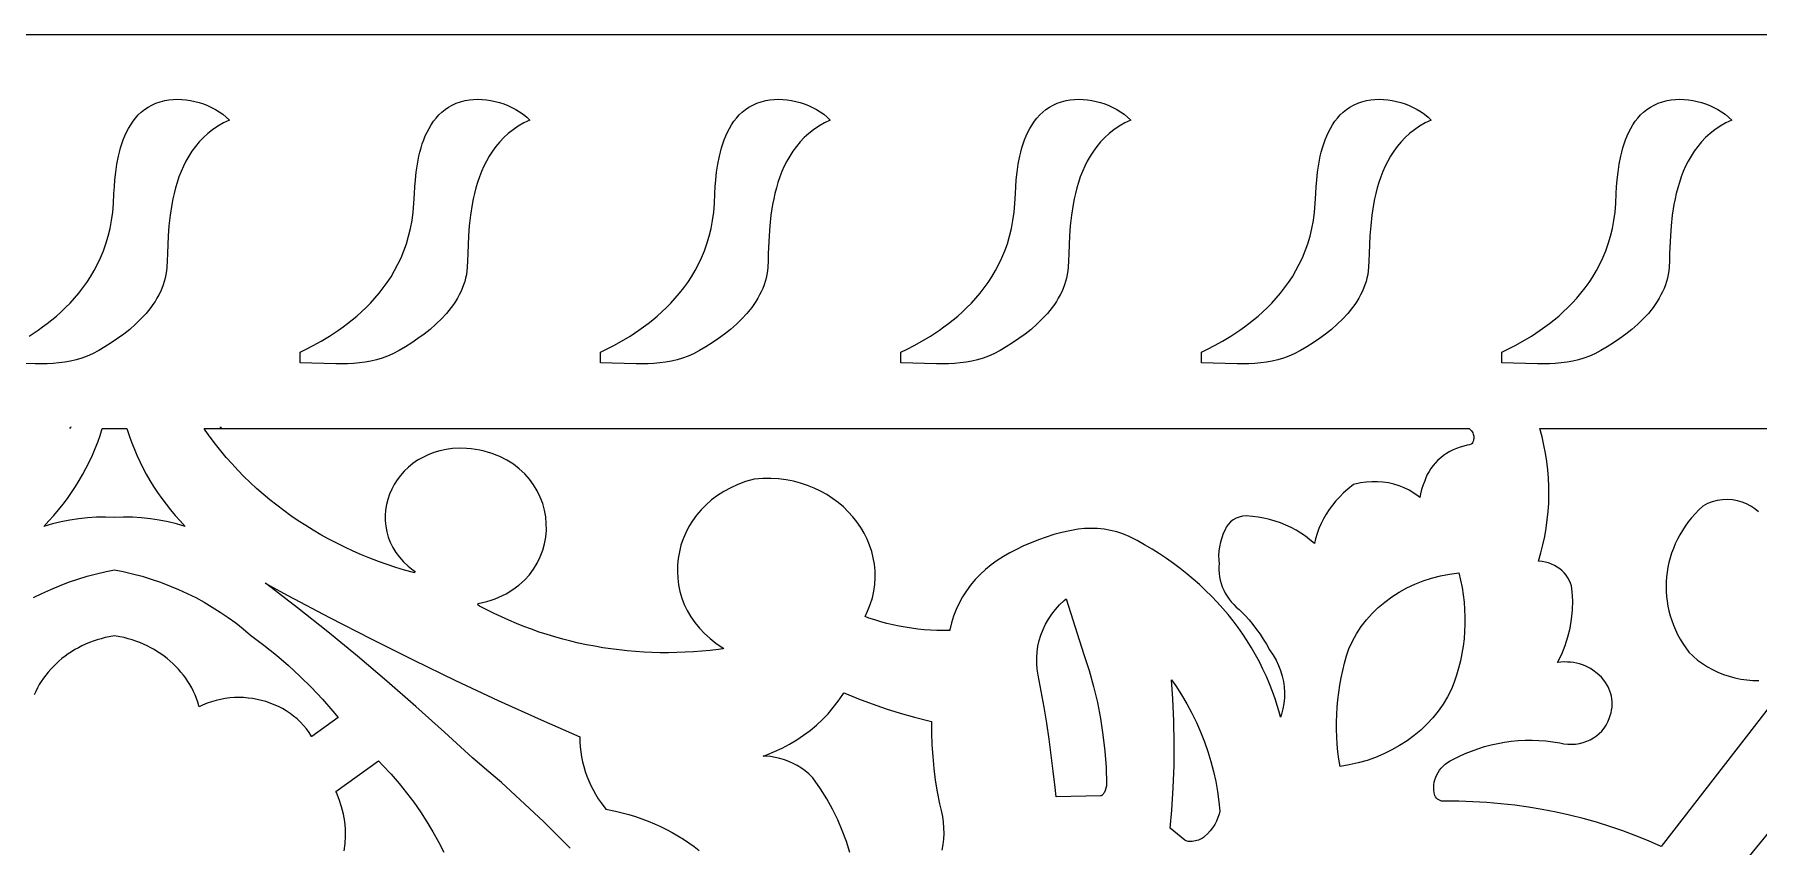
# Model space of a CAD drawing. Extents: x -250 to 250, y -50 to 50.
# Drawn here: x -4.5 to 93.1, y 4 to 50 of the extents above; entities that cross this region are included whole.
import ezdxf

# ---------------------------------------------------------------- set-up
doc = ezdxf.new("R2010")
doc.units = 0
doc.header["$MEASUREMENT"] = 0
doc.layers.add('BITMAP_LAYER', color=18, linetype='CONTINUOUS')
doc.layers.add('LAYER_1', color=18, linetype='CONTINUOUS')

msp = doc.modelspace()

# ---------------------------------------------------------------- linework, layer by layer
at = {"layer": 'BITMAP_LAYER'}
msp.add_lwpolyline([(-4.836, 32.921), (-4.331, 33.253), (-4.073, 33.436), (-3.813, 33.631), (-3.551, 33.837), (-3.29, 34.056), (-3.03, 34.288), (-2.772, 34.532), (-2.519, 34.79), (-2.271, 35.061), (-2.03, 35.346), (-1.796, 35.645), (-1.571, 35.958), (-1.357, 36.285), (-1.154, 36.628), (-0.964, 36.985), (-0.788, 37.358), (-0.627, 37.747), (-0.483, 38.152), (-0.357, 38.573), (-0.25, 39.011), (-0.164, 39.465), (-0.099, 39.937), (-0.058, 40.426), (-0.03, 41.001), (-0.009, 41.365), (0.023, 41.767), (0.07, 42.198), (0.136, 42.649), (0.226, 43.111), (0.282, 43.344), (0.345, 43.575), (0.416, 43.805), (0.496, 44.032), (0.585, 44.255), (0.684, 44.472), (0.794, 44.683), (0.915, 44.887), (1.047, 45.082), (1.191, 45.267), (1.347, 45.441), (1.517, 45.602), (1.701, 45.751), (1.899, 45.885), (2.112, 46.004), (2.34, 46.106), (2.584, 46.19), (2.845, 46.255), (3.08, 46.295), (3.321, 46.319), (3.564, 46.328), (3.809, 46.322), (4.056, 46.3), (4.302, 46.264), (4.547, 46.214), (4.789, 46.15), (5.028, 46.071), (5.263, 45.979), (5.491, 45.873), (5.712, 45.754), (5.925, 45.623), (6.129, 45.478), (6.323, 45.321), (6.505, 45.152), (6.165, 44.988), (5.848, 44.805), (5.554, 44.605), (5.281, 44.389), (5.028, 44.159), (4.795, 43.915), (4.581, 43.658), (4.385, 43.391), (4.206, 43.114), (4.044, 42.828), (3.897, 42.535), (3.765, 42.235), (3.647, 41.931), (3.542, 41.623), (3.449, 41.312), (3.368, 41), (3.298, 40.688), (3.237, 40.377), (3.142, 39.764), (3.076, 39.169), (3.034, 38.604), (2.991, 37.599), (2.977, 37.178), (2.961, 36.826), (2.941, 36.617), (2.91, 36.412), (2.867, 36.21), (2.814, 36.011), (2.75, 35.815), (2.676, 35.622), (2.594, 35.433), (2.502, 35.248), (2.401, 35.066), (2.292, 34.887), (2.176, 34.712), (2.053, 34.54), (1.786, 34.208), (1.496, 33.891), (1.185, 33.589), (0.859, 33.302), (0.519, 33.031), (0.17, 32.776), (-0.185, 32.538), (-0.542, 32.316), (-0.897, 32.112), (-1.248, 31.925), (-1.55, 31.784), (-1.859, 31.668), (-2.174, 31.573), (-2.494, 31.499), (-2.819, 31.442), (-3.148, 31.401), (-3.48, 31.375), (-3.814, 31.359), (-4.489, 31.356), (-5.165, 31.373)], dxfattribs=at)
for points in [[(10.505, 32.005), (10.85, 32.177), (11.25, 32.385), (11.695, 32.632), (12.174, 32.921), (12.678, 33.253), (12.937, 33.436), (13.197, 33.631), (13.459, 33.837), (13.72, 34.056), (13.98, 34.288), (14.237, 34.532), (14.491, 34.79), (14.739, 35.061), (14.98, 35.346), (15.214, 35.645), (15.439, 35.958), (15.653, 36.285), (15.856, 36.628), (16.046, 36.985), (16.222, 37.358), (16.383, 37.747), (16.526, 38.152), (16.652, 38.573), (16.759, 39.011), (16.846, 39.465), (16.91, 39.937), (16.952, 40.426), (16.98, 41.001), (17.001, 41.365), (17.033, 41.767), (17.08, 42.198), (17.146, 42.649), (17.236, 43.111), (17.291, 43.344), (17.354, 43.575), (17.426, 43.805), (17.506, 44.032), (17.595, 44.255), (17.694, 44.472), (17.804, 44.683), (17.924, 44.887), (18.056, 45.082), (18.2, 45.267), (18.357, 45.441), (18.527, 45.602), (18.711, 45.751), (18.909, 45.885), (19.122, 46.004), (19.35, 46.106), (19.594, 46.19), (19.854, 46.255), (20.09, 46.295), (20.33, 46.319), (20.574, 46.328), (20.819, 46.322), (21.066, 46.3), (21.312, 46.264), (21.557, 46.214), (21.799, 46.15), (22.038, 46.071), (22.272, 45.979), (22.501, 45.873), (22.722, 45.754), (22.935, 45.623), (23.139, 45.478), (23.333, 45.321), (23.515, 45.152), (23.175, 44.988), (22.858, 44.805), (22.564, 44.605), (22.29, 44.389), (22.038, 44.159), (21.805, 43.915), (21.591, 43.658), (21.395, 43.391), (21.216, 43.114), (21.053, 42.828), (20.907, 42.535), (20.775, 42.235), (20.657, 41.931), (20.552, 41.623), (20.459, 41.312), (20.378, 41), (20.307, 40.688), (20.247, 40.377), (20.152, 39.764), (20.086, 39.169), (20.043, 38.604), (20.001, 37.599), (19.987, 37.178), (19.97, 36.826), (19.951, 36.617), (19.919, 36.412), (19.877, 36.21), (19.823, 36.011), (19.76, 35.815), (19.686, 35.622), (19.603, 35.433), (19.511, 35.248), (19.411, 35.066), (19.302, 34.887), (19.186, 34.712), (19.063, 34.54), (18.796, 34.208), (18.505, 33.891), (18.195, 33.589), (17.868, 33.302), (17.529, 33.031), (17.18, 32.776), (16.825, 32.538), (16.468, 32.316), (16.113, 32.112), (15.762, 31.925), (15.46, 31.784), (15.15, 31.668), (14.836, 31.573), (14.515, 31.499), (14.191, 31.442), (13.862, 31.401), (13.53, 31.375), (13.195, 31.359), (12.521, 31.356), (11.844, 31.373), (11.171, 31.396), (10.505, 31.408)], [(27.515, 32.005), (27.86, 32.177), (28.26, 32.385), (28.704, 32.632), (29.184, 32.921), (29.688, 33.253), (29.946, 33.436), (30.207, 33.631), (30.468, 33.837), (30.73, 34.056), (30.99, 34.288), (31.247, 34.532), (31.5, 34.79), (31.749, 35.061), (31.99, 35.346), (32.224, 35.645), (32.449, 35.958), (32.663, 36.285), (32.866, 36.628), (33.056, 36.985), (33.232, 37.358), (33.392, 37.747), (33.536, 38.152), (33.662, 38.573), (33.769, 39.011), (33.856, 39.465), (33.92, 39.937), (33.962, 40.426), (33.99, 41.001), (34.011, 41.365), (34.043, 41.767), (34.089, 42.198), (34.156, 42.649), (34.246, 43.111), (34.301, 43.344), (34.364, 43.575), (34.436, 43.805), (34.516, 44.032), (34.605, 44.255), (34.704, 44.472), (34.814, 44.683), (34.934, 44.887), (35.066, 45.082), (35.21, 45.267), (35.367, 45.441), (35.537, 45.602), (35.721, 45.751), (35.919, 45.885), (36.131, 46.004), (36.36, 46.106), (36.604, 46.19), (36.864, 46.255), (37.1, 46.295), (37.34, 46.319), (37.583, 46.328), (37.829, 46.322), (38.075, 46.3), (38.322, 46.264), (38.566, 46.214), (38.809, 46.15), (39.048, 46.071), (39.282, 45.979), (39.51, 45.873), (39.732, 45.754), (39.945, 45.623), (40.149, 45.478), (40.342, 45.321), (40.524, 45.152), (40.185, 44.988), (39.868, 44.805), (39.573, 44.605), (39.3, 44.389), (39.048, 44.159), (38.815, 43.915), (38.6, 43.658), (38.404, 43.391), (38.226, 43.114), (38.063, 42.828), (37.916, 42.535), (37.784, 42.235), (37.666, 41.931), (37.561, 41.623), (37.469, 41.312), (37.388, 41), (37.317, 40.688), (37.257, 40.377), (37.161, 39.764), (37.096, 39.169), (37.053, 38.604), (37.01, 37.599), (36.997, 37.178), (36.98, 36.826), (36.961, 36.617), (36.929, 36.412), (36.887, 36.21), (36.833, 36.011), (36.77, 35.815), (36.696, 35.622), (36.613, 35.433), (36.521, 35.248), (36.421, 35.066), (36.312, 34.887), (36.196, 34.712), (36.072, 34.54), (35.805, 34.208), (35.515, 33.891), (35.205, 33.589), (34.878, 33.302), (34.539, 33.031), (34.19, 32.776), (33.835, 32.538), (33.478, 32.316), (33.122, 32.112), (32.772, 31.925), (32.469, 31.784), (32.16, 31.668), (31.845, 31.573), (31.525, 31.499), (31.2, 31.442), (30.872, 31.401), (30.54, 31.375), (30.205, 31.359), (29.531, 31.356), (28.854, 31.373), (28.18, 31.396), (27.515, 31.408)], [(44.524, 32.005), (44.869, 32.177), (45.269, 32.385), (45.714, 32.632), (46.194, 32.921), (46.698, 33.253), (46.956, 33.436), (47.217, 33.631), (47.478, 33.837), (47.74, 34.056), (48, 34.288), (48.257, 34.532), (48.51, 34.79), (48.758, 35.061), (49, 35.346), (49.234, 35.645), (49.458, 35.958), (49.673, 36.285), (49.876, 36.628), (50.066, 36.985), (50.242, 37.358), (50.402, 37.747), (50.546, 38.152), (50.672, 38.573), (50.779, 39.011), (50.865, 39.465), (50.93, 39.937), (50.972, 40.426), (51, 41.001), (51.021, 41.365), (51.052, 41.767), (51.099, 42.198), (51.165, 42.649), (51.256, 43.111), (51.311, 43.344), (51.374, 43.575), (51.445, 43.805), (51.525, 44.032), (51.615, 44.255), (51.714, 44.472), (51.823, 44.683), (51.944, 44.887), (52.076, 45.082), (52.22, 45.267), (52.377, 45.441), (52.547, 45.602), (52.73, 45.751), (52.928, 45.885), (53.141, 46.004), (53.369, 46.106), (53.613, 46.19), (53.874, 46.255), (54.11, 46.295), (54.35, 46.319), (54.593, 46.328), (54.839, 46.322), (55.085, 46.3), (55.331, 46.264), (55.576, 46.214), (55.819, 46.15), (56.058, 46.071), (56.292, 45.979), (56.52, 45.873), (56.742, 45.754), (56.955, 45.623), (57.159, 45.478), (57.352, 45.321), (57.534, 45.152), (57.195, 44.988), (56.878, 44.805), (56.583, 44.605), (56.31, 44.389), (56.057, 44.159), (55.824, 43.915), (55.61, 43.658), (55.414, 43.391), (55.235, 43.114), (55.073, 42.828), (54.926, 42.535), (54.794, 42.235), (54.676, 41.931), (54.571, 41.623), (54.479, 41.312), (54.397, 41), (54.327, 40.688), (54.266, 40.377), (54.171, 39.764), (54.106, 39.169), (54.063, 38.604), (54.02, 37.599), (54.007, 37.178), (53.99, 36.826), (53.97, 36.617), (53.939, 36.412), (53.896, 36.21), (53.843, 36.011), (53.779, 35.815), (53.706, 35.622), (53.623, 35.433), (53.531, 35.248), (53.43, 35.066), (53.322, 34.887), (53.206, 34.712), (53.082, 34.54), (52.815, 34.208), (52.525, 33.891), (52.215, 33.589), (51.888, 33.302), (51.548, 33.031), (51.199, 32.776), (50.845, 32.538), (50.488, 32.316), (50.132, 32.112), (49.782, 31.925), (49.479, 31.784), (49.17, 31.668), (48.855, 31.573), (48.535, 31.499), (48.21, 31.442), (47.881, 31.401), (47.549, 31.375), (47.215, 31.359), (46.541, 31.356), (45.864, 31.373), (45.19, 31.396), (44.524, 31.408)], [(61.534, 32.005), (61.879, 32.177), (62.279, 32.385), (62.724, 32.632), (63.204, 32.921), (63.708, 33.253), (63.966, 33.436), (64.226, 33.631), (64.488, 33.837), (64.749, 34.056), (65.009, 34.288), (65.267, 34.532), (65.52, 34.79), (65.768, 35.061), (66.01, 35.346), (66.243, 35.645), (66.468, 35.958), (66.683, 36.285), (66.885, 36.628), (67.075, 36.985), (67.251, 37.358), (67.412, 37.747), (67.556, 38.152), (67.682, 38.573), (67.789, 39.011), (67.875, 39.465), (67.94, 39.937), (67.982, 40.426), (68.009, 41.001), (68.031, 41.365), (68.062, 41.767), (68.109, 42.198), (68.175, 42.649), (68.265, 43.111), (68.321, 43.344), (68.384, 43.575), (68.455, 43.805), (68.535, 44.032), (68.624, 44.255), (68.724, 44.472), (68.833, 44.683), (68.954, 44.887), (69.086, 45.082), (69.23, 45.267), (69.387, 45.441), (69.557, 45.602), (69.74, 45.751), (69.938, 45.885), (70.151, 46.004), (70.379, 46.106), (70.623, 46.19), (70.884, 46.255), (71.12, 46.295), (71.36, 46.319), (71.603, 46.328), (71.848, 46.322), (72.095, 46.3), (72.341, 46.264), (72.586, 46.214), (72.829, 46.15), (73.067, 46.071), (73.302, 45.979), (73.53, 45.873), (73.751, 45.754), (73.965, 45.623), (74.169, 45.478), (74.362, 45.321), (74.544, 45.152), (74.204, 44.988), (73.888, 44.805), (73.593, 44.605), (73.32, 44.389), (73.067, 44.159), (72.834, 43.915), (72.62, 43.658), (72.424, 43.391), (72.245, 43.114), (72.083, 42.828), (71.936, 42.535), (71.804, 42.235), (71.686, 41.931), (71.581, 41.623), (71.488, 41.312), (71.407, 41), (71.337, 40.688), (71.276, 40.377), (71.181, 39.764), (71.115, 39.169), (71.073, 38.604), (71.03, 37.599), (71.017, 37.178), (71, 36.826), (70.98, 36.617), (70.949, 36.412), (70.906, 36.21), (70.853, 36.011), (70.789, 35.815), (70.716, 35.622), (70.633, 35.433), (70.541, 35.248), (70.44, 35.066), (70.332, 34.887), (70.215, 34.712), (70.092, 34.54), (69.825, 34.208), (69.535, 33.891), (69.224, 33.589), (68.898, 33.302), (68.558, 33.031), (68.209, 32.776), (67.854, 32.538), (67.498, 32.316), (67.142, 32.112), (66.791, 31.925), (66.489, 31.784), (66.18, 31.668), (65.865, 31.573), (65.545, 31.499), (65.22, 31.442), (64.891, 31.401), (64.559, 31.375), (64.225, 31.359), (63.55, 31.356), (62.874, 31.373), (62.2, 31.396), (61.534, 31.408)], [(78.544, 32.005), (78.889, 32.177), (79.289, 32.385), (79.734, 32.632), (80.213, 32.921), (80.718, 33.253), (80.976, 33.436), (81.236, 33.631), (81.498, 33.837), (81.759, 34.056), (82.019, 34.288), (82.277, 34.532), (82.53, 34.79), (82.778, 35.061), (83.019, 35.346), (83.253, 35.645), (83.478, 35.958), (83.692, 36.285), (83.895, 36.628), (84.085, 36.985), (84.261, 37.358), (84.422, 37.747), (84.566, 38.152), (84.692, 38.573), (84.799, 39.011), (84.885, 39.465), (84.95, 39.937), (84.991, 40.426), (85.019, 41.001), (85.04, 41.365), (85.072, 41.767), (85.119, 42.198), (85.185, 42.649), (85.275, 43.111), (85.331, 43.344), (85.394, 43.575), (85.465, 43.805), (85.545, 44.032), (85.634, 44.255), (85.733, 44.472), (85.843, 44.683), (85.963, 44.887), (86.096, 45.082), (86.24, 45.267), (86.396, 45.441), (86.566, 45.602), (86.75, 45.751), (86.948, 45.885), (87.161, 46.004), (87.389, 46.106), (87.633, 46.19), (87.894, 46.255), (88.129, 46.295), (88.369, 46.319), (88.613, 46.328), (88.858, 46.322), (89.105, 46.3), (89.351, 46.264), (89.596, 46.214), (89.838, 46.15), (90.077, 46.071), (90.311, 45.979), (90.54, 45.873), (90.761, 45.754), (90.974, 45.623), (91.178, 45.478), (91.372, 45.321), (91.554, 45.152), (91.214, 44.988), (90.897, 44.805), (90.603, 44.605), (90.33, 44.389), (90.077, 44.159), (89.844, 43.915), (89.63, 43.658), (89.434, 43.391), (89.255, 43.114), (89.093, 42.828), (88.946, 42.535), (88.814, 42.235), (88.696, 41.931), (88.591, 41.623), (88.498, 41.312), (88.417, 41), (88.347, 40.688), (88.286, 40.377), (88.191, 39.764), (88.125, 39.169), (88.083, 38.604), (88.04, 37.599), (88.026, 37.178), (88.01, 36.826), (87.99, 36.617), (87.959, 36.412), (87.916, 36.21), (87.863, 36.011), (87.799, 35.815), (87.725, 35.622), (87.642, 35.433), (87.551, 35.248), (87.45, 35.066), (87.341, 34.887), (87.225, 34.712), (87.102, 34.54), (86.835, 34.208), (86.545, 33.891), (86.234, 33.589), (85.907, 33.302), (85.568, 33.031), (85.219, 32.776), (84.864, 32.538), (84.507, 32.316), (84.152, 32.112), (83.801, 31.925), (83.499, 31.784), (83.19, 31.668), (82.875, 31.573), (82.555, 31.499), (82.23, 31.442), (81.901, 31.401), (81.569, 31.375), (81.234, 31.359), (80.56, 31.356), (79.883, 31.373), (79.21, 31.396), (78.544, 31.408)]]:
    msp.add_lwpolyline(points, close=True, dxfattribs=at)
at = {"layer": 'LAYER_1'}
for points in [[(250, -50), (-250, -50), (-250, 50), (250, 50)], [(0.702, 27.68), (0.824, 27.299), (0.957, 26.922), (1.103, 26.549), (1.26, 26.179), (1.428, 25.814), (1.608, 25.454), (1.799, 25.099), (2.001, 24.748), (2.214, 24.403), (2.438, 24.063), (2.672, 23.729), (2.918, 23.4), (3.173, 23.077), (3.439, 22.761), (3.716, 22.451), (4.002, 22.148), (3.518, 22.29), (3.028, 22.41), (2.533, 22.507), (2.033, 22.582), (1.529, 22.635), (1.023, 22.665), (0.516, 22.673), (0.003, 22.658), (-0.511, 22.673), (-1.018, 22.665), (-1.524, 22.635), (-2.028, 22.582), (-2.528, 22.507), (-3.023, 22.41), (-3.513, 22.29), (-3.997, 22.148), (-3.711, 22.451), (-3.434, 22.761), (-3.168, 23.077), (-2.913, 23.4), (-2.667, 23.729), (-2.433, 24.063), (-2.209, 24.403), (-1.996, 24.748), (-1.794, 25.099), (-1.603, 25.454), (-1.423, 25.814), (-1.255, 26.179), (-1.098, 26.549), (-0.952, 26.922), (-0.819, 27.299), (-0.697, 27.68), (0.003, 27.681)], [(-2.474, 27.77), (-2.486, 27.737), (-2.509, 27.699), (-2.522, 27.686), (-2.535, 27.682), (-2.478, 27.771), (-2.473, 27.776)], [(76.726, 27.653), (76.777, 27.602), (76.821, 27.548), (76.859, 27.492), (76.89, 27.434), (76.915, 27.374), (76.934, 27.313), (76.946, 27.252), (76.951, 27.19), (76.95, 27.129), (76.942, 27.067), (76.928, 27.005), (76.906, 26.942), (76.877, 26.88), (76.844, 26.826), (76.843, 26.825), (76.828, 26.816), (76.805, 26.805), (76.705, 26.771), (76.579, 26.743), (76.38, 26.697), (76.173, 26.635), (75.972, 26.562), (75.778, 26.478), (75.591, 26.382), (75.412, 26.275), (75.241, 26.158), (75.079, 26.031), (74.926, 25.894), (74.783, 25.748), (74.651, 25.593), (74.529, 25.43), (74.42, 25.258), (74.322, 25.079), (74.238, 24.892), (74.175, 24.722), (74.081, 24.495), (73.996, 24.242), (73.928, 23.985), (73.889, 23.778), (73.801, 23.853), (73.55, 24.031), (73.286, 24.189), (73.01, 24.326), (72.722, 24.441), (72.426, 24.534), (72.122, 24.605), (71.811, 24.653), (71.496, 24.677), (71.177, 24.677), (70.857, 24.653), (70.537, 24.603), (70.144, 24.51), (69.826, 24.258), (69.586, 24.046), (69.36, 23.824), (69.148, 23.591), (68.949, 23.35), (68.766, 23.099), (68.597, 22.841), (68.444, 22.574), (68.306, 22.301), (68.185, 22.021), (68.08, 21.735), (67.991, 21.444), (67.926, 21.174), (67.679, 21.388), (67.428, 21.583), (67.165, 21.764), (66.892, 21.93), (66.609, 22.082), (66.317, 22.219), (66.017, 22.341), (65.709, 22.447), (65.394, 22.537), (65.074, 22.612), (64.747, 22.67), (64.416, 22.711), (64.06, 22.736), (63.862, 22.72), (63.673, 22.676), (63.494, 22.608), (63.329, 22.515), (63.179, 22.398), (63.047, 22.26), (62.939, 22.1), (62.872, 21.954), (62.77, 21.734), (62.68, 21.492), (62.609, 21.246), (62.556, 20.996), (62.523, 20.743), (62.509, 20.488), (62.514, 20.232), (62.534, 20.029), (62.522, 19.88), (62.521, 19.68), (62.533, 19.482), (62.56, 19.286), (62.599, 19.093), (62.652, 18.903), (62.717, 18.717), (62.795, 18.536), (62.884, 18.359), (62.986, 18.188), (63.099, 18.023), (63.224, 17.864), (63.359, 17.713), (63.505, 17.569), (63.661, 17.433), (63.79, 17.334), (64.007, 17.103), (64.233, 16.847), (64.448, 16.584), (64.654, 16.315), (64.85, 16.04), (65.035, 15.76), (65.211, 15.475), (65.387, 15.163), (65.596, 14.857), (65.761, 14.57), (65.902, 14.277), (66.018, 13.977), (66.11, 13.673), (66.177, 13.366), (66.22, 13.055), (66.239, 12.744), (66.233, 12.432), (66.203, 12.12), (66.149, 11.811), (66.07, 11.504), (66.013, 11.337), (65.972, 11.503), (65.846, 11.941), (65.707, 12.375), (65.555, 12.805), (65.389, 13.229), (65.21, 13.648), (65.018, 14.062), (64.814, 14.47), (64.596, 14.873), (64.367, 15.269), (64.125, 15.659), (63.871, 16.042), (63.606, 16.419), (63.328, 16.788), (63.04, 17.151), (62.739, 17.505), (62.428, 17.853), (62.106, 18.192), (61.773, 18.523), (61.429, 18.847), (61.075, 19.161), (60.711, 19.467), (60.337, 19.764), (59.952, 20.051), (59.559, 20.33), (59.155, 20.598), (58.742, 20.857), (58.32, 21.106), (57.889, 21.344), (57.437, 21.578), (57.093, 21.718), (56.744, 21.832), (56.387, 21.921), (56.025, 21.984), (55.658, 22.022), (55.288, 22.035), (54.918, 22.022), (54.547, 21.983), (54.083, 21.898), (53.631, 21.797), (53.185, 21.679), (52.745, 21.544), (52.312, 21.392), (51.887, 21.223), (51.469, 21.038), (51.069, 20.84), (50.692, 20.657), (50.319, 20.448), (49.963, 20.219), (49.625, 19.972), (49.305, 19.708), (49.004, 19.427), (48.724, 19.13), (48.464, 18.818), (48.226, 18.492), (48.01, 18.153), (47.818, 17.802), (47.649, 17.44), (47.505, 17.067), (47.386, 16.685), (47.294, 16.294), (47.287, 16.248), (47.263, 16.247), (46.904, 16.245), (46.545, 16.252), (46.187, 16.269), (45.83, 16.295), (45.474, 16.331), (45.12, 16.377), (44.767, 16.431), (44.417, 16.496), (44.069, 16.569), (43.723, 16.652), (43.38, 16.745), (43.041, 16.846), (42.704, 16.957), (42.488, 17.035), (42.637, 17.338), (42.787, 17.717), (42.904, 18.099), (42.99, 18.481), (43.043, 18.864), (43.066, 19.246), (43.059, 19.624), (43.023, 19.999), (42.958, 20.367), (42.867, 20.729), (42.749, 21.084), (42.605, 21.429), (42.438, 21.763), (42.246, 22.087), (42.033, 22.398), (41.797, 22.695), (41.541, 22.978), (41.264, 23.246), (40.969, 23.497), (40.655, 23.73), (40.324, 23.945), (39.976, 24.14), (39.612, 24.314), (39.234, 24.466), (38.841, 24.595), (38.435, 24.7), (38.017, 24.779), (37.587, 24.833), (37.147, 24.859), (36.698, 24.856), (36.208, 24.822), (35.724, 24.68), (35.292, 24.521), (34.884, 24.336), (34.499, 24.128), (34.139, 23.897), (33.805, 23.645), (33.495, 23.375), (33.211, 23.086), (32.954, 22.782), (32.723, 22.463), (32.519, 22.131), (32.342, 21.788), (32.192, 21.436), (32.07, 21.075), (31.976, 20.708), (31.91, 20.336), (31.872, 19.96), (31.864, 19.583), (31.884, 19.206), (31.933, 18.83), (32.012, 18.457), (32.12, 18.09), (32.258, 17.728), (32.425, 17.375), (32.623, 17.031), (32.851, 16.699), (33.109, 16.381), (33.397, 16.077), (33.714, 15.79), (34.062, 15.521), (34.439, 15.271), (34.472, 15.253), (34.454, 15.22), (34.187, 15.183), (33.717, 15.126), (33.248, 15.08), (32.778, 15.043), (32.308, 15.016), (31.838, 14.999), (31.368, 14.991), (30.899, 14.993), (30.431, 15.005), (29.963, 15.027), (29.497, 15.058), (29.031, 15.098), (28.567, 15.148), (28.105, 15.208), (27.644, 15.277), (27.186, 15.355), (26.729, 15.443), (26.275, 15.54), (25.824, 15.646), (25.375, 15.762), (24.929, 15.887), (24.486, 16.021), (24.047, 16.164), (23.611, 16.317), (23.178, 16.478), (22.75, 16.649), (22.325, 16.828), (21.905, 17.017), (21.489, 17.214), (21.078, 17.42), (20.671, 17.635), (20.563, 17.696), (20.59, 17.778), (20.841, 17.832), (21.083, 17.895), (21.317, 17.967), (21.543, 18.047), (21.766, 18.137), (22.173, 18.335), (22.552, 18.565), (22.897, 18.823), (23.208, 19.105), (23.485, 19.409), (23.727, 19.732), (23.934, 20.072), (24.106, 20.426), (24.243, 20.791), (24.346, 21.164), (24.414, 21.544), (24.447, 21.927), (24.446, 22.311), (24.411, 22.693), (24.342, 23.072), (24.239, 23.445), (24.103, 23.809), (23.932, 24.162), (23.728, 24.501), (23.491, 24.823), (23.22, 25.127), (22.917, 25.409), (22.582, 25.666), (22.215, 25.896), (21.821, 26.095), (21.606, 26.185), (21.388, 26.265), (21.163, 26.337), (20.93, 26.4), (20.69, 26.454), (20.443, 26.498), (20.189, 26.533), (19.921, 26.559), (19.526, 26.568), (19.143, 26.549), (18.773, 26.5), (18.418, 26.426), (18.078, 26.325), (17.755, 26.201), (17.448, 26.054), (17.159, 25.887), (16.888, 25.699), (16.637, 25.493), (16.406, 25.271), (16.195, 25.034), (16.005, 24.783), (15.837, 24.52), (15.691, 24.247), (15.568, 23.964), (15.469, 23.673), (15.394, 23.376), (15.344, 23.073), (15.32, 22.768), (15.322, 22.46), (15.351, 22.152), (15.408, 21.846), (15.493, 21.543), (15.607, 21.245), (15.751, 20.954), (15.923, 20.672), (16.126, 20.401), (16.358, 20.142), (16.619, 19.897), (16.911, 19.668), (17.001, 19.608), (16.988, 19.512), (16.928, 19.527), (16.422, 19.669), (15.922, 19.823), (15.426, 19.987), (14.937, 20.161), (14.453, 20.347), (13.976, 20.542), (13.505, 20.748), (13.041, 20.964), (12.583, 21.19), (12.132, 21.426), (11.688, 21.672), (11.251, 21.927), (10.822, 22.192), (10.401, 22.466), (9.987, 22.749), (9.582, 23.041), (9.185, 23.342), (8.796, 23.651), (8.416, 23.97), (8.044, 24.296), (7.682, 24.631), (7.329, 24.974), (6.985, 25.326), (6.651, 25.685), (6.327, 26.052), (6.012, 26.426), (5.708, 26.808), (5.414, 27.198), (5.131, 27.594), (5.071, 27.682), (76.69, 27.683)], [(5.999, 27.771), (6.056, 27.682), (6.043, 27.686), (6.029, 27.699), (6.007, 27.737), (5.995, 27.77), (5.994, 27.776)], [(76.204, 19.099), (76.287, 18.686), (76.354, 18.271), (76.404, 17.855), (76.436, 17.439), (76.452, 17.022), (76.451, 16.605), (76.433, 16.188), (76.399, 15.772), (76.347, 15.358), (76.279, 14.945), (76.194, 14.534), (76.093, 14.126), (75.975, 13.72), (75.84, 13.318), (75.688, 12.92), (75.465, 12.49), (75.214, 12.077), (74.935, 11.682), (74.63, 11.306), (74.3, 10.948), (73.946, 10.611), (73.57, 10.296), (73.172, 10.002), (72.755, 9.731), (72.319, 9.485), (71.865, 9.262), (71.395, 9.066), (70.911, 8.895), (70.412, 8.752), (69.902, 8.637), (69.38, 8.551), (69.314, 8.969), (69.261, 9.388), (69.221, 9.808), (69.194, 10.228), (69.18, 10.648), (69.179, 11.069), (69.191, 11.488), (69.216, 11.908), (69.253, 12.327), (69.304, 12.744), (69.368, 13.161), (69.444, 13.575), (69.533, 13.989), (69.635, 14.4), (69.75, 14.809), (69.878, 15.215), (70.081, 15.651), (70.316, 16.069), (70.58, 16.468), (70.874, 16.848), (71.195, 17.207), (71.542, 17.545), (71.913, 17.86), (72.307, 18.152), (72.722, 18.418), (73.157, 18.659), (73.61, 18.874), (74.081, 19.061), (74.567, 19.218), (75.067, 19.347), (75.579, 19.444), (76.103, 19.51)], [(54.882, 14.889), (55.174, 13.987), (55.427, 13.085), (55.642, 12.176), (55.82, 11.262), (55.961, 10.342), (56.065, 9.418), (56.131, 8.491), (56.158, 7.573), (56.151, 7.45), (56.126, 7.32), (56.083, 7.188), (56.023, 7.061), (55.996, 7.016), (55.965, 6.974), (55.934, 6.941), (55.907, 6.917), (55.885, 6.902), (55.867, 6.894), (55.852, 6.89), (55.819, 6.886), (53.303, 6.836), (53.25, 7.364), (53.148, 8.276), (53.034, 9.187), (52.909, 10.097), (52.773, 11.005), (52.626, 11.912), (52.468, 12.818), (52.3, 13.716), (52.243, 14.058), (52.214, 14.388), (52.211, 14.716), (52.233, 15.042), (52.28, 15.364), (52.352, 15.682), (52.447, 15.995), (52.567, 16.301), (52.709, 16.6), (52.875, 16.89), (53.063, 17.171), (53.273, 17.44), (53.505, 17.698), (53.759, 17.943), (53.877, 18.042)], [(60.078, 13.12), (60.403, 12.615), (60.707, 12.099), (60.989, 11.575), (61.25, 11.043), (61.488, 10.503), (61.704, 9.955), (61.897, 9.401), (62.068, 8.841), (62.216, 8.275), (62.34, 7.704), (62.441, 7.128), (62.519, 6.548), (62.567, 6.021), (62.532, 5.857), (62.467, 5.653), (62.385, 5.455), (62.284, 5.262), (62.166, 5.077), (62.03, 4.9), (61.878, 4.733), (61.711, 4.576), (61.659, 4.535), (61.598, 4.495), (61.528, 4.455), (61.45, 4.418), (61.367, 4.385), (61.28, 4.356), (61.191, 4.333), (61.102, 4.315), (61.015, 4.304), (60.932, 4.299), (60.855, 4.301), (60.785, 4.309), (60.725, 4.321), (60.675, 4.338), (60.637, 4.357), (60.594, 4.386), (59.761, 5.051), (59.855, 6.079), (59.935, 7.338), (59.982, 8.598), (59.995, 9.858), (59.973, 11.118), (59.918, 12.377), (59.842, 13.458)]]:
    msp.add_lwpolyline(points, close=True, dxfattribs=at)
for points in [[(94.137, 12.49), (87.563, 4.019), (86.847, 4.333), (86.122, 4.627), (85.388, 4.901), (84.646, 5.155), (83.897, 5.388), (83.14, 5.601), (82.377, 5.794), (81.608, 5.965), (80.833, 6.117), (80.054, 6.247), (79.27, 6.356), (78.482, 6.444), (77.691, 6.511), (76.897, 6.557), (76.101, 6.582), (75.303, 6.584), (75.212, 6.582), (75.125, 6.594), (75.042, 6.618), (74.965, 6.655), (74.896, 6.702), (74.837, 6.76), (74.79, 6.826), (74.755, 6.901), (74.717, 7.053), (74.694, 7.204), (74.686, 7.356), (74.692, 7.506), (74.713, 7.654), (74.747, 7.8), (74.795, 7.942), (74.855, 8.079), (74.929, 8.212), (75.014, 8.339), (75.112, 8.46), (75.221, 8.573), (75.341, 8.678), (75.472, 8.775), (75.613, 8.862), (75.765, 8.939), (76.108, 9.117), (76.459, 9.279), (76.818, 9.426), (77.182, 9.558), (77.553, 9.674), (77.928, 9.774), (78.308, 9.858), (78.692, 9.926), (79.078, 9.979), (79.468, 10.015), (79.859, 10.035), (80.251, 10.038), (80.644, 10.025), (81.037, 9.996), (81.43, 9.949), (81.821, 9.886), (82.046, 9.84), (82.272, 9.814), (82.496, 9.808), (82.716, 9.822), (82.933, 9.855), (83.143, 9.906), (83.347, 9.975), (83.542, 10.061), (83.726, 10.163), (83.9, 10.28), (84.06, 10.412), (84.206, 10.558), (84.337, 10.718), (84.451, 10.89), (84.546, 11.074), (84.621, 11.27), (84.679, 11.429), (84.725, 11.589), (84.758, 11.748), (84.778, 11.907), (84.786, 12.064), (84.783, 12.219), (84.767, 12.373), (84.741, 12.524), (84.704, 12.672), (84.657, 12.817), (84.6, 12.958), (84.533, 13.096), (84.371, 13.358), (84.175, 13.599), (83.947, 13.817), (83.691, 14.009), (83.552, 14.095), (83.408, 14.172), (83.257, 14.241), (83.101, 14.302), (82.94, 14.354), (82.775, 14.397), (82.604, 14.43), (82.43, 14.453), (82.252, 14.466), (82.071, 14.468), (81.886, 14.459), (81.699, 14.439), (81.928, 14.912), (82.122, 15.396), (82.28, 15.89), (82.403, 16.39), (82.489, 16.897), (82.539, 17.408), (82.553, 17.922), (82.529, 18.437), (82.511, 18.609), (82.476, 18.776), (82.425, 18.937), (82.358, 19.092), (82.276, 19.239), (82.18, 19.379), (82.07, 19.51), (81.948, 19.632), (81.815, 19.743), (81.671, 19.844), (81.516, 19.933), (81.353, 20.009), (81.181, 20.073), (81.001, 20.123), (80.815, 20.158), (80.623, 20.177), (80.756, 20.639), (80.871, 21.104), (80.97, 21.57), (81.051, 22.039), (81.115, 22.51), (81.163, 22.981), (81.193, 23.454), (81.206, 23.926), (81.202, 24.399), (81.181, 24.872), (81.143, 25.344), (81.088, 25.815), (81.015, 26.285), (80.926, 26.753), (80.82, 27.218), (80.696, 27.682), (99.31, 27.682)], [(93.078, 22.964), (92.872, 23.141), (92.645, 23.294), (92.401, 23.422), (92.142, 23.525), (91.873, 23.6), (91.595, 23.648), (91.311, 23.667), (91.024, 23.656), (90.738, 23.614), (90.455, 23.541), (90.179, 23.434), (89.911, 23.294), (89.689, 23.081), (89.479, 22.86), (89.282, 22.634), (89.097, 22.401), (88.925, 22.163), (88.765, 21.919), (88.618, 21.671), (88.483, 21.418), (88.361, 21.161), (88.252, 20.901), (88.155, 20.637), (88.072, 20.37), (88.001, 20.101), (87.942, 19.83), (87.897, 19.557), (87.865, 19.282), (87.845, 19.007), (87.838, 18.731), (87.845, 18.455), (87.864, 18.179), (87.897, 17.903), (87.943, 17.629), (88.002, 17.355), (88.074, 17.084), (88.159, 16.815), (88.257, 16.548), (88.369, 16.284), (88.494, 16.023), (88.633, 15.766), (88.785, 15.513), (88.95, 15.265), (89.129, 15.021), (89.369, 14.791), (89.625, 14.577), (89.893, 14.38), (90.175, 14.2), (90.467, 14.038), (90.77, 13.894), (91.083, 13.767), (91.404, 13.66), (91.731, 13.571), (92.065, 13.502), (92.404, 13.451), (92.747, 13.421), (93.093, 13.411)], [(-4.591, 18.11), (-4.106, 18.351), (-3.612, 18.577), (-3.109, 18.787), (-2.597, 18.981), (-2.078, 19.159), (-1.551, 19.32), (-1.016, 19.464), (-0.476, 19.591), (0.003, 19.686), (0.481, 19.591), (1.021, 19.464), (1.556, 19.32), (2.083, 19.159), (2.602, 18.981), (3.114, 18.787), (3.617, 18.577), (4.111, 18.351), (4.596, 18.11), (5.07, 17.853), (5.535, 17.58), (5.988, 17.293), (6.43, 16.991), (6.86, 16.675), (7.277, 16.345), (7.698, 15.986), (8.451, 15.425), (9.164, 14.854), (9.854, 14.261), (10.519, 13.647), (11.16, 13.013), (11.776, 12.359), (12.366, 11.686), (12.656, 11.33), (11.162, 10.244), (11.154, 10.257), (11.013, 10.475), (10.86, 10.683), (10.695, 10.879), (10.52, 11.065), (10.334, 11.239), (10.139, 11.403), (9.935, 11.555), (9.724, 11.695), (9.505, 11.824), (9.279, 11.941), (9.047, 12.047), (8.81, 12.141), (8.568, 12.222), (8.321, 12.292), (8.071, 12.349), (7.818, 12.394), (7.562, 12.427), (7.304, 12.447), (7.045, 12.454), (6.784, 12.448), (6.524, 12.429), (6.264, 12.397), (6.005, 12.351), (5.747, 12.291), (5.492, 12.218), (5.239, 12.13), (4.99, 12.029), (4.792, 11.935), (4.777, 11.993), (4.713, 12.201), (4.64, 12.407), (4.558, 12.608), (4.468, 12.805), (4.37, 12.998), (4.264, 13.187), (4.149, 13.371), (4.028, 13.55), (3.898, 13.725), (3.762, 13.894), (3.619, 14.058), (3.469, 14.217), (3.312, 14.371), (3.149, 14.518), (2.98, 14.66), (2.805, 14.795), (2.624, 14.925), (2.438, 15.048), (2.246, 15.165), (2.049, 15.275), (1.847, 15.378), (1.64, 15.474), (1.429, 15.563), (1.213, 15.645), (0.994, 15.719), (0.77, 15.786), (0.542, 15.845), (0.31, 15.896), (0.003, 15.95), (-0.305, 15.896), (-0.537, 15.845), (-0.765, 15.786), (-0.989, 15.719), (-1.208, 15.645), (-1.424, 15.563), (-1.635, 15.474), (-1.842, 15.378), (-2.044, 15.275), (-2.241, 15.165), (-2.433, 15.048), (-2.619, 14.925), (-2.8, 14.795), (-2.975, 14.66), (-3.144, 14.518), (-3.307, 14.371), (-3.464, 14.217), (-3.614, 14.058), (-3.757, 13.894), (-3.893, 13.725), (-4.023, 13.55), (-4.144, 13.371), (-4.259, 13.187), (-4.365, 12.998), (-4.463, 12.805), (-4.553, 12.608)], [(25.802, 3.917), (25.047, 4.682), (24.28, 5.436), (23.499, 6.18), (22.706, 6.913), (21.901, 7.635), (21.083, 8.345), (20.263, 9.037), (18.681, 10.502), (17.064, 11.953), (15.423, 13.382), (13.758, 14.788), (12.068, 16.17), (10.355, 17.53), (8.619, 18.866), (8.525, 18.936), (9.819, 18.229), (12.164, 16.986), (14.526, 15.77), (16.906, 14.583), (19.303, 13.422), (21.717, 12.29), (24.147, 11.186), (26.338, 10.223), (26.345, 9.941), (26.366, 9.658), (26.398, 9.377), (26.444, 9.098), (26.501, 8.821), (26.571, 8.547), (26.653, 8.275), (26.746, 8.007), (26.852, 7.742), (26.969, 7.482), (27.098, 7.225), (27.238, 6.973), (27.389, 6.726), (27.552, 6.484), (27.816, 6.125), (28.367, 6.014), (28.748, 5.924), (29.124, 5.823), (29.494, 5.711), (29.857, 5.588), (30.215, 5.454), (30.566, 5.309), (30.91, 5.155), (31.247, 4.99), (31.577, 4.815), (31.899, 4.631), (32.213, 4.437), (32.519, 4.234), (32.817, 4.022), (33.107, 3.801)], [(41.631, 3.672), (41.433, 4.301), (41.203, 4.921), (40.94, 5.531), (40.645, 6.13), (40.319, 6.718), (39.961, 7.293), (39.538, 7.902), (39.308, 8.127), (39.101, 8.301), (38.883, 8.459), (38.656, 8.601), (38.419, 8.727), (38.175, 8.836), (37.925, 8.929), (37.669, 9.005), (37.408, 9.065), (37.143, 9.108), (36.874, 9.134), (36.719, 9.139), (36.924, 9.21), (37.368, 9.39), (37.8, 9.591), (38.218, 9.812), (38.622, 10.054), (39.01, 10.314), (39.382, 10.594), (39.737, 10.891), (40.075, 11.206), (40.393, 11.538), (40.693, 11.887), (40.971, 12.251), (41.228, 12.631), (41.284, 12.725), (41.338, 12.702), (42.11, 12.388), (42.891, 12.094), (43.681, 11.822), (44.479, 11.57), (45.286, 11.34), (46.1, 11.131), (46.247, 11.097), (46.25, 10.451), (46.274, 9.781), (46.318, 9.113), (46.382, 8.445), (46.466, 7.78), (46.57, 7.116), (46.698, 6.437), (46.8, 6.054), (46.866, 5.727), (46.911, 5.402), (46.936, 5.079), (46.942, 4.758), (46.928, 4.44), (46.895, 4.124), (46.844, 3.813)], [(86.279, -4.226), (99.266, 11.689)], [(13.009, 3.775), (13.06, 4.19), (13.081, 4.607), (13.072, 5.025), (13.031, 5.442), (12.96, 5.857), (12.859, 6.269), (12.726, 6.675), (12.563, 7.075), (12.532, 7.136), (14.94, 8.863), (15.188, 8.615), (15.66, 8.11), (16.109, 7.593), (16.537, 7.065), (16.943, 6.526), (17.327, 5.977), (17.689, 5.418), (18.029, 4.851), (18.346, 4.275), (18.641, 3.69)]]:
    msp.add_lwpolyline(points, dxfattribs=at)

doc.saveas('drawing.dxf')
